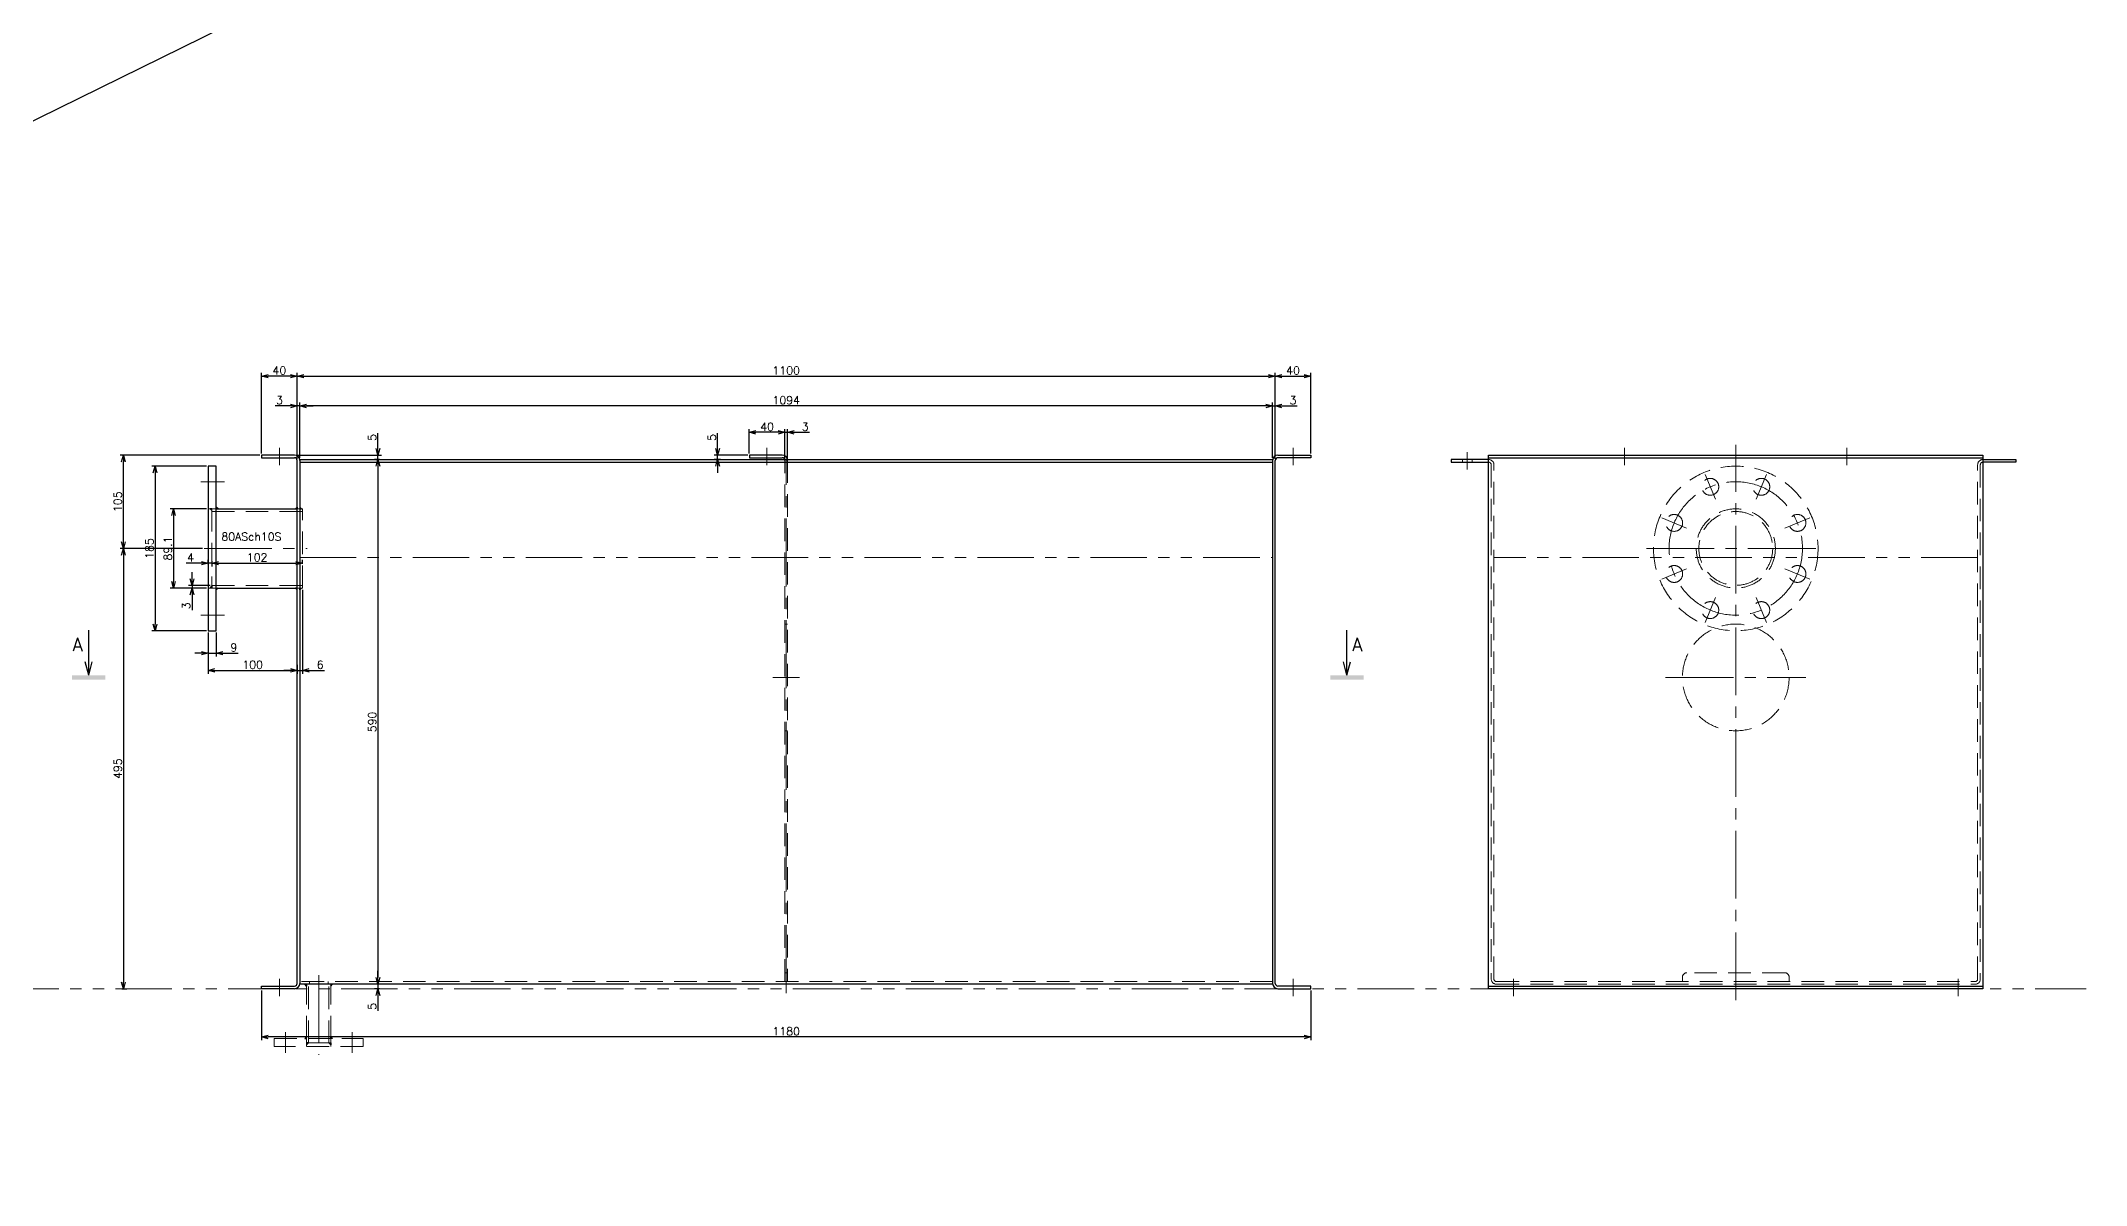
# Model space of a CAD drawing. Header units: millimetres. Extents: x -8731 to 85711, y -14522 to 31379.
# Drawn here: x 40509 to 42809, y 7869 to 9155 of the extents above; entities that cross this region are included whole.
import ezdxf
from ezdxf.enums import TextEntityAlignment as Align

# ---------------------------------------------------------------- set-up
doc = ezdxf.new("R2010")
doc.units = ezdxf.units.MM
doc.header["$LTSCALE"] = 4
doc.header["$PDMODE"] = 99
doc.header["$PDSIZE"] = 1
for name, pattern in [('CENTER2', [28.575, 19.05, -3.175, 3.175, -3.175]), ('HIDDEN', [9.525, 6.35, -3.175]), ('PHANTOM2', [31.75, 15.875, -3.175, 3.175, -3.175, 3.175, -3.175])]:
    doc.linetypes.add(name, pattern=pattern)
for name, color, linetype, lineweight in [('04_HIDDEN', 2, 'HIDDEN', 13), ('05_CENTER', 4, 'CENTER2', 13), ('06_PHANTOM', 2, 'PHANTOM2', 13), ('08_DIM', 3, 'Continuous', 13)]:
    doc.layers.add(name, color=color, linetype=linetype, lineweight=lineweight)
doc.styles.add('KSS_TXT', font='txt.shx', dxfattribs={"bigfont": 'extfont2.shx'})
doc.styles.get("Standard").update_dxf_attribs({"font": 'txt.shx', "bigfont": 'extfont2.shx'})
doc.dimstyles.new('KSS_DIM', dxfattribs={"dimscale": 3, "dimtxt": 3, "dimasz": 2.5, "dimexe": 1.25, "dimexo": 0.625, "dimtad": 1, "dimdsep": 46, "dimtxsty": 'KSS_TXT', "dimblk": 'OPEN30', "dimcen": 0, "dimazin": 2, "dimtfac": 0.75, "dimtmove": 0, "dimatfit": 3, "dimldrblk": 'OPEN30', "dimfxl": 1, "dimtolj": 1, "dimarcsym": 0})

# ---------------------------------------------------------------- blocks, each defined once
blk = doc.blocks.new('_Open30')
at = {"color": 0, "linetype": 'ByBlock', "lineweight": -2}
for p, q in [((-1, 0.27), (0, 0)), ((0, 0), (-1, -0.27)), ((0, 0), (-1, 0))]:
    blk.add_line(p, q, dxfattribs=at)
blk = doc.blocks.new('*D850')
at = {"layer": '08_DIM', "color": 0, "lineweight": -2, "transparency": 16777216}
for p, q in [((41887.1, 8744.8), (41879.6, 8744.8)), ((41894.6, 8686.4), (41894.6, 8748.6)), ((41894.6, 8744.8), (41897.6, 8744.8)), ((41897.6, 8685.4), (41897.6, 8748.6)), ((41905.1, 8744.8), (41922.4, 8744.8))]:
    blk.add_line(p, q, dxfattribs=at)
at = {"layer": 'Defpoints', "color": 0, "transparency": 16777216}
for p in [(41897.6, 8744.8), (41894.6, 8684.5), (41897.6, 8683.5)]:
    blk.add_point(p, dxfattribs=at)
at = {"layer": '08_DIM', "color": 0, "lineweight": -2, "transparency": 16777216, "xscale": 7.5, "yscale": 7.5, "zscale": 7.5}
blk.add_blockref('_Open30', (41894.6, 8744.8), dxfattribs=at)
at = {"layer": '08_DIM', "color": 0, "lineweight": -2, "transparency": 16777216, "xscale": 7.5, "yscale": 7.5, "zscale": 7.5, "rotation": 180}
blk.add_blockref('_Open30', (41897.6, 8744.8), dxfattribs=at)
at = {"layer": '08_DIM', "color": 0, "transparency": 16777216, "insert": (41917.5, 8751.2), "char_height": 9, "attachment_point": 5, "style": 'KSS_TXT'}
blk.add_mtext('\\A1;3', dxfattribs=at)
blk = doc.blocks.new('*D851')
at = {"layer": '08_DIM', "color": 0, "lineweight": -2, "transparency": 16777216}
for p, q in [((40755.8, 8689.5), (40598.5, 8689.5)), ((40602.3, 8592), (40602.3, 8682)), ((40691.1, 8584.5), (40598.5, 8584.5))]:
    blk.add_line(p, q, dxfattribs=at)
at = {"layer": 'Defpoints', "color": 0, "transparency": 16777216}
for p in [(40602.3, 8689.5), (40757.6, 8689.5), (40693, 8584.5)]:
    blk.add_point(p, dxfattribs=at)
at = {"layer": '08_DIM', "color": 0, "lineweight": -2, "transparency": 16777216, "xscale": 7.5, "yscale": 7.5, "zscale": 7.5}
for p, rotation in [((40602.3, 8689.5), 90), ((40602.3, 8584.5), 270)]:
    blk.add_blockref('_Open30', p, dxfattribs=dict(at, rotation=rotation))
at = {"layer": '08_DIM', "color": 0, "transparency": 16777216, "insert": (40595.9, 8637), "char_height": 9, "attachment_point": 5, "rotation": 90, "style": 'KSS_TXT'}
blk.add_mtext('\\A1;105', dxfattribs=at)
blk = doc.blocks.new('*D852')
at = {"layer": '08_DIM', "color": 0, "lineweight": -2, "transparency": 16777216}
for p, q in [((40691.1, 8584.5), (40598.5, 8584.5)), ((40602.3, 8577), (40602.3, 8097)), ((40600.4, 8089.5), (40606, 8089.5))]:
    blk.add_line(p, q, dxfattribs=at)
at = {"layer": 'Defpoints', "color": 0, "transparency": 16777216}
for p in [(40693, 8584.5), (40598.5, 8089.5), (40602.3, 8089.5)]:
    blk.add_point(p, dxfattribs=at)
at = {"layer": '08_DIM', "color": 0, "lineweight": -2, "transparency": 16777216, "xscale": 7.5, "yscale": 7.5, "zscale": 7.5}
for p, rotation in [((40602.3, 8584.5), 90), ((40602.3, 8089.5), 270)]:
    blk.add_blockref('_Open30', p, dxfattribs=dict(at, rotation=rotation))
at = {"layer": '08_DIM', "color": 0, "transparency": 16777216, "insert": (40595.9, 8337), "char_height": 9, "attachment_point": 5, "rotation": 90, "style": 'KSS_TXT'}
blk.add_mtext('\\A1;495', dxfattribs=at)
blk = doc.blocks.new('*D860')
at = {"layer": '08_DIM', "color": 0, "lineweight": -2, "transparency": 16777216}
for p, q in [((41270.4, 8697), (41270.4, 8714.3)), ((41304.3, 8689.5), (41266.6, 8689.5)), ((41273.8, 8684.5), (41266.6, 8684.5)), ((41270.4, 8684.5), (41270.4, 8689.5)), ((41270.4, 8677), (41270.4, 8669.5))]:
    blk.add_line(p, q, dxfattribs=at)
at = {"layer": 'Defpoints', "color": 0, "transparency": 16777216}
for p in [(41270.4, 8689.5), (41275.7, 8684.5), (41306.1, 8689.5)]:
    blk.add_point(p, dxfattribs=at)
at = {"layer": '08_DIM', "color": 0, "lineweight": -2, "transparency": 16777216, "xscale": 7.5, "yscale": 7.5, "zscale": 7.5}
for p, rotation in [((41270.4, 8689.5), 270), ((41270.4, 8684.5), 90)]:
    blk.add_blockref('_Open30', p, dxfattribs=dict(at, rotation=rotation))
at = {"layer": '08_DIM', "color": 0, "transparency": 16777216, "insert": (41264, 8709.4), "char_height": 9, "attachment_point": 5, "rotation": 90, "style": 'KSS_TXT'}
blk.add_mtext('\\A1;5', dxfattribs=at)
blk = doc.blocks.new('*D861')
at = {"layer": '08_DIM', "color": 0, "lineweight": -2, "transparency": 16777216}
for p, q in [((40888.5, 8102), (40888.5, 8109.5)), ((40888.5, 8094.5), (40884.8, 8094.5)), ((40890.4, 8089.5), (40884.8, 8089.5)), ((40888.5, 8094.5), (40888.5, 8089.5)), ((40888.5, 8082), (40888.5, 8064.8))]:
    blk.add_line(p, q, dxfattribs=at)
at = {"layer": 'Defpoints', "color": 0, "transparency": 16777216}
for p in [(40888.5, 8089.5), (40890.4, 8094.5), (40892.3, 8089.5)]:
    blk.add_point(p, dxfattribs=at)
at = {"layer": '08_DIM', "color": 0, "lineweight": -2, "transparency": 16777216, "xscale": 7.5, "yscale": 7.5, "zscale": 7.5}
for p, rotation in [((40888.5, 8094.5), 270), ((40888.5, 8089.5), 90)]:
    blk.add_blockref('_Open30', p, dxfattribs=dict(at, rotation=rotation))
at = {"layer": '08_DIM', "color": 0, "transparency": 16777216, "insert": (40882.1, 8069.7), "char_height": 9, "attachment_point": 5, "rotation": 90, "style": 'KSS_TXT'}
blk.add_mtext('\\A1;5', dxfattribs=at)
blk = doc.blocks.new('*D862')
at = {"layer": '08_DIM', "color": 0, "lineweight": -2, "transparency": 16777216}
for p, q in [((40890.4, 8684.5), (40884.8, 8684.5)), ((40888.5, 8677), (40888.5, 8102)), ((40890.4, 8094.5), (40884.8, 8094.5))]:
    blk.add_line(p, q, dxfattribs=at)
at = {"layer": 'Defpoints', "color": 0, "transparency": 16777216}
for p in [(40892.3, 8684.5), (40888.5, 8094.5), (40892.3, 8094.5)]:
    blk.add_point(p, dxfattribs=at)
at = {"layer": '08_DIM', "color": 0, "lineweight": -2, "transparency": 16777216, "xscale": 7.5, "yscale": 7.5, "zscale": 7.5}
for p, rotation in [((40888.5, 8684.5), 90), ((40888.5, 8094.5), 270)]:
    blk.add_blockref('_Open30', p, dxfattribs=dict(at, rotation=rotation))
at = {"layer": '08_DIM', "color": 0, "transparency": 16777216, "insert": (40882.1, 8389.5), "char_height": 9, "attachment_point": 5, "rotation": 90, "style": 'KSS_TXT'}
blk.add_mtext('\\A1;590', dxfattribs=at)
blk = doc.blocks.new('*D863')
at = {"layer": '08_DIM', "color": 0, "lineweight": -2, "transparency": 16777216}
for p, q in [((40888.5, 8697), (40888.5, 8714.3)), ((40796.5, 8689.5), (40892.3, 8689.5)), ((40850, 8684.5), (40892.3, 8684.5)), ((40888.5, 8684.5), (40888.5, 8689.5)), ((40888.5, 8677), (40888.5, 8669.5))]:
    blk.add_line(p, q, dxfattribs=at)
at = {"layer": 'Defpoints', "color": 0, "transparency": 16777216}
for p in [(40794.6, 8689.5), (40848.1, 8684.5), (40888.5, 8689.5)]:
    blk.add_point(p, dxfattribs=at)
at = {"layer": '08_DIM', "color": 0, "lineweight": -2, "transparency": 16777216, "xscale": 7.5, "yscale": 7.5, "zscale": 7.5}
for p, rotation in [((40888.5, 8689.5), 270), ((40888.5, 8684.5), 90)]:
    blk.add_blockref('_Open30', p, dxfattribs=dict(at, rotation=rotation))
at = {"layer": '08_DIM', "color": 0, "transparency": 16777216, "insert": (40882.1, 8709.4), "char_height": 9, "attachment_point": 5, "rotation": 90, "style": 'KSS_TXT'}
blk.add_mtext('\\A1;5', dxfattribs=at)
blk = doc.blocks.new('*D864')
at = {"layer": '08_DIM', "color": 0, "lineweight": -2, "transparency": 16777216}
for p, q in [((40800.6, 8686.4), (40800.6, 8748.6)), ((41887.1, 8744.8), (40808.1, 8744.8)), ((41894.6, 8686.4), (41894.6, 8748.6))]:
    blk.add_line(p, q, dxfattribs=at)
at = {"layer": 'Defpoints', "color": 0, "transparency": 16777216}
for p in [(40800.6, 8744.8), (40800.6, 8684.5), (41894.6, 8684.5)]:
    blk.add_point(p, dxfattribs=at)
at = {"layer": '08_DIM', "color": 0, "lineweight": -2, "transparency": 16777216, "xscale": 7.5, "yscale": 7.5, "zscale": 7.5, "rotation": 180}
blk.add_blockref('_Open30', (40800.6, 8744.8), dxfattribs=at)
at = {"layer": '08_DIM', "color": 0, "lineweight": -2, "transparency": 16777216, "xscale": 7.5, "yscale": 7.5, "zscale": 7.5}
blk.add_blockref('_Open30', (41894.6, 8744.8), dxfattribs=at)
at = {"layer": '08_DIM', "color": 0, "transparency": 16777216, "insert": (41347.6, 8751.2), "char_height": 9, "attachment_point": 5, "style": 'KSS_TXT'}
blk.add_mtext('\\A1;1094', dxfattribs=at)
blk = doc.blocks.new('seca03_1')
for q in [(0, 10.64), (-0.8, 3.5), (0.8, 3.5)]:
    blk.add_line((0, 0.5), q)
blk.add_solid([(-3.76, -0.5), (3.76, -0.5), (-3.76, 0.5), (3.76, 0.5)])
blk.add_attdef('A', text='', height=3).set_placement((-2.5, 7.37), align=Align.MIDDLE)
blk = doc.blocks.new('A$C7DE9039E_1_1')
for p, q in [((-1123, 600), (-1160, 600)), ((-1160, 600), (-1160, 597)), ((-574.5, 600), (-611.5, 600)), ((-611.5, 600), (-611.5, 597)), ((-17, 600), (20, 600)), ((20, 600), (20, 597)), ((-1160, 597), (-1123, 597)), ((-611.5, 597), (-574.5, 597)), ((20, 597), (-17, 597)), ((-1160, 0), (-1160, 3)), ((-1160, 3), (-1123, 3)), ((-1123, 0), (-1160, 0)), ((20, 3), (-17, 3)), ((-17, 0), (20, 0)), ((20, 0), (20, 3))]:
    blk.add_line(p, q)
at = {"color": 0}
for p, q in [((-1120, 6), (-1120, 594)), ((-1117, 595), (-23, 595)), ((-1117, 595), (-23, 595)), ((-1117, 595), (-1117, 5)), ((-1117, 592), (-23, 592)), ((-571.5, 595), (-568.5, 595)), ((-23, 595), (-23, 5)), ((-20, 6), (-20, 594)), ((-1211, 539.6), (-1120, 539.6)), ((-1211, 450.5), (-1120, 450.5)), ((-23, 5), (-1117, 5))]:
    blk.add_line(p, q, dxfattribs=at)
blk.add_lwpolyline([(-1211, 587.5), (-1220, 587.5), (-1220, 402.5), (-1211, 402.5)], close=True, dxfattribs=at)
at = {"color": 3}
for points in [[(-1216, 539.6), (-1218, 539.6), (-1218, 539.6), (-1216, 537.6)], [(-1211, 539.6), (-1209, 539.6), (-1209, 539.6), (-1211, 541.6)], [(-1120, 539.6), (-1122, 539.6), (-1122, 539.6), (-1120, 541.6)], [(-1117, 539.6), (-1115, 539.6), (-1115, 539.6), (-1117, 541.6)], [(-1216, 450.5), (-1218, 450.5), (-1218, 450.5), (-1216, 452.5)], [(-1211, 450.5), (-1209, 450.5), (-1209, 450.5), (-1211, 448.5)], [(-1120, 450.5), (-1122, 450.5), (-1122, 450.5), (-1120, 448.5)], [(-1117, 450.5), (-1115, 450.5), (-1115, 450.5), (-1117, 448.5)], [(-1109.4, 5), (-1109.4, 3), (-1111.4, 5), (-1111.4, 5)], [(-1082.2, 5), (-1082.2, 3), (-1080.2, 5), (-1080.2, 5)], [(-1109.4, -56), (-1109.4, -54), (-1111.4, -56), (-1111.4, -56)], [(-1109.4, -61), (-1109.4, -63), (-1107.4, -61), (-1107.4, -61)], [(-1082.2, -61), (-1082.2, -63), (-1084.2, -61), (-1084.2, -61)], [(-1082.2, -56), (-1082.2, -54), (-1080.2, -56), (-1080.2, -56)]]:
    blk.add_lwpolyline(points, close=True, dxfattribs=at)
for centre, radius, start, end in [((-1123, 594), 6, 0, 90), ((-574.5, 594), 6, 0, 90), ((-17, 594), 6, 90, 180), ((-1123, 594), 3, 0, 90), ((-574.5, 594), 3, 0, 90), ((-17, 594), 3, 90, 180), ((-1123, 6), 6, 270, 0), ((-1123, 6), 3, 270, 0), ((-17, 6), 6, 180, 270), ((-17, 6), 3, 180, 270)]:
    blk.add_arc(centre, radius, start, end)
at = {"layer": '04_HIDDEN'}
for p, q in [((-571.5, 8), (-571.5, 594)), ((-568.5, 594), (-568.5, 8)), ((-1211, 539.6), (-1220, 539.6)), ((-1216, 539.6), (-1216, 450.5)), ((-1216, 536.6), (-1114, 536.6)), ((-1114, 539.6), (-1120, 539.6)), ((-1114, 450.5), (-1114, 539.6)), ((-1211, 450.5), (-1220, 450.5)), ((-1216, 453.5), (-1114, 453.5)), ((-1114, 450.5), (-1120, 450.5)), ((-568.5, 410), (-571.5, 410)), ((-568.5, 290), (-571.5, 290)), ((-23, 8), (-1117, 8)), ((-1109.4, 0), (-1109.4, 5)), ((-1109.4, -56), (-1109.4, 0)), ((-1107.3, -61), (-1107.3, 5)), ((-1106.3, 5), (-1106.3, 8)), ((-1085.3, 5), (-1085.3, 8)), ((-1084.3, -61), (-1084.3, 5)), ((-1082.2, 0), (-1082.2, 5)), ((-1082.2, -56), (-1082.2, 0)), ((-568.5, 18), (-571.5, 18)), ((-1109.4, -56), (-1109.4, -65)), ((-1082.2, -61), (-1109.4, -61)), ((-1082.2, -56), (-1082.2, -65))]:
    blk.add_line(p, q, dxfattribs=at)
blk.add_lwpolyline([(-1045.8, -56), (-1045.8, -65), (-1145.8, -65), (-1145.8, -56)], close=True, dxfattribs=at)
at = {"layer": '05_CENTER'}
for p, q in [((-1140, 588.8), (-1140, 608.2)), ((-592, 588.8), (-592, 608.2)), ((0, 588.8), (0, 608.2)), ((0, 588.8), (0, 608.2)), ((-570, -4.9), (-570, 595)), ((-1201.9, 570), (-1228.4, 570)), ((-1224.6, 495), (-1108.6, 495)), ((-1201.9, 420), (-1228.4, 420)), ((-555, 350), (-585.1, 350)), ((-1140, 11.2), (-1140, -8.2)), ((-1095.8, 15.3), (-1095.8, -74.2)), ((0, 11.2), (0, -8.2)), ((-1133.3, -48.7), (-1133.3, -72)), ((-1058.3, -48.7), (-1058.3, -72))]:
    blk.add_line(p, q, dxfattribs=at)
at = {"layer": '06_PHANTOM', "color": 4}
blk.add_line((-1117, 485), (-23, 485), dxfattribs=at)
blk = doc.blocks.new('*D4013')
at = {"layer": '08_DIM', "color": 0, "lineweight": -2, "transparency": 16777216}
for p, q in [((40797.6, 8685.4), (40797.6, 8782)), ((40805.1, 8778.2), (41890.1, 8778.2)), ((41897.6, 8685.4), (41897.6, 8782))]:
    blk.add_line(p, q, dxfattribs=at)
at = {"layer": 'Defpoints', "color": 0, "transparency": 16777216}
for p in [(41897.6, 8778.2), (40797.6, 8683.5), (41897.6, 8683.5)]:
    blk.add_point(p, dxfattribs=at)
at = {"layer": '08_DIM', "color": 0, "lineweight": -2, "transparency": 16777216, "xscale": 7.5, "yscale": 7.5, "zscale": 7.5, "rotation": 180}
blk.add_blockref('_Open30', (40797.6, 8778.2), dxfattribs=at)
at = {"layer": '08_DIM', "color": 0, "lineweight": -2, "transparency": 16777216, "xscale": 7.5, "yscale": 7.5, "zscale": 7.5}
blk.add_blockref('_Open30', (41897.6, 8778.2), dxfattribs=at)
at = {"layer": '08_DIM', "color": 0, "transparency": 16777216, "insert": (41347.6, 8784.6), "char_height": 9, "attachment_point": 5, "style": 'KSS_TXT'}
blk.add_mtext('\\A1;1100', dxfattribs=at)
blk = doc.blocks.new('*D4014')
at = {"layer": '08_DIM', "color": 0, "lineweight": -2, "transparency": 16777216}
for p, q in [((41897.6, 8685.4), (41897.6, 8782)), ((41905.1, 8778.2), (41930.1, 8778.2)), ((41937.6, 8691.4), (41937.6, 8782))]:
    blk.add_line(p, q, dxfattribs=at)
at = {"layer": 'Defpoints', "color": 0, "transparency": 16777216}
for p in [(41937.6, 8778.2), (41897.6, 8683.5), (41937.6, 8689.5)]:
    blk.add_point(p, dxfattribs=at)
at = {"layer": '08_DIM', "color": 0, "lineweight": -2, "transparency": 16777216, "xscale": 7.5, "yscale": 7.5, "zscale": 7.5, "rotation": 180}
blk.add_blockref('_Open30', (41897.6, 8778.2), dxfattribs=at)
at = {"layer": '08_DIM', "color": 0, "lineweight": -2, "transparency": 16777216, "xscale": 7.5, "yscale": 7.5, "zscale": 7.5}
blk.add_blockref('_Open30', (41937.6, 8778.2), dxfattribs=at)
at = {"layer": '08_DIM', "color": 0, "transparency": 16777216, "insert": (41917.6, 8784.6), "char_height": 9, "attachment_point": 5, "style": 'KSS_TXT'}
blk.add_mtext('\\A1;40', dxfattribs=at)
blk = doc.blocks.new('*D4015')
at = {"layer": '08_DIM', "color": 0, "lineweight": -2, "transparency": 16777216}
for p, q in [((40757.6, 8087.7), (40757.6, 8031.6)), ((41937.6, 8087.7), (41937.6, 8031.6)), ((41930.1, 8035.3), (40765.1, 8035.3))]:
    blk.add_line(p, q, dxfattribs=at)
at = {"layer": 'Defpoints', "color": 0, "transparency": 16777216}
for p in [(40757.6, 8089.5), (41937.6, 8089.5), (40757.6, 8035.3)]:
    blk.add_point(p, dxfattribs=at)
at = {"layer": '08_DIM', "color": 0, "lineweight": -2, "transparency": 16777216, "xscale": 7.5, "yscale": 7.5, "zscale": 7.5, "rotation": 180}
blk.add_blockref('_Open30', (40757.6, 8035.3), dxfattribs=at)
at = {"layer": '08_DIM', "color": 0, "lineweight": -2, "transparency": 16777216, "xscale": 7.5, "yscale": 7.5, "zscale": 7.5}
blk.add_blockref('_Open30', (41937.6, 8035.3), dxfattribs=at)
at = {"layer": '08_DIM', "color": 0, "transparency": 16777216, "insert": (41347.6, 8041.7), "char_height": 9, "attachment_point": 5, "style": 'KSS_TXT'}
blk.add_mtext('\\A1;1180', dxfattribs=at)
blk = doc.blocks.new('*D4016')
at = {"layer": '08_DIM', "color": 0, "lineweight": -2, "transparency": 16777216}
for p, q in [((40695.8, 8629.1), (40654.8, 8629.1)), ((40658.6, 8621.6), (40658.6, 8547.5)), ((40695.8, 8540), (40654.8, 8540))]:
    blk.add_line(p, q, dxfattribs=at)
at = {"layer": 'Defpoints', "color": 0, "transparency": 16777216}
for p in [(40697.6, 8629.1), (40658.6, 8540), (40697.6, 8540)]:
    blk.add_point(p, dxfattribs=at)
at = {"layer": '08_DIM', "color": 0, "lineweight": -2, "transparency": 16777216, "xscale": 7.5, "yscale": 7.5, "zscale": 7.5}
for p, rotation in [((40658.6, 8629.1), 90), ((40658.6, 8540), 270)]:
    blk.add_blockref('_Open30', p, dxfattribs=dict(at, rotation=rotation))
at = {"layer": '08_DIM', "color": 0, "transparency": 16777216, "insert": (40652.2, 8584.5), "char_height": 9, "attachment_point": 5, "rotation": 90, "style": 'KSS_TXT'}
blk.add_mtext('\\A1;89.1', dxfattribs=at)
blk = doc.blocks.new('*D4017')
at = {"layer": '08_DIM', "color": 0, "lineweight": -2, "transparency": 16777216}
for p, q in [((40697.6, 8490.2), (40697.6, 8463.1)), ((40706.6, 8490.2), (40706.6, 8463.1)), ((40690.1, 8466.8), (40682.6, 8466.8)), ((40697.6, 8466.8), (40706.6, 8466.8)), ((40714.1, 8466.8), (40731.4, 8466.8))]:
    blk.add_line(p, q, dxfattribs=at)
at = {"layer": 'Defpoints', "color": 0, "transparency": 16777216}
for p in [(40697.6, 8492), (40706.6, 8492), (40706.6, 8466.8)]:
    blk.add_point(p, dxfattribs=at)
at = {"layer": '08_DIM', "color": 0, "lineweight": -2, "transparency": 16777216, "xscale": 7.5, "yscale": 7.5, "zscale": 7.5}
blk.add_blockref('_Open30', (40697.6, 8466.8), dxfattribs=at)
at = {"layer": '08_DIM', "color": 0, "lineweight": -2, "transparency": 16777216, "xscale": 7.5, "yscale": 7.5, "zscale": 7.5, "rotation": 180}
blk.add_blockref('_Open30', (40706.6, 8466.8), dxfattribs=at)
at = {"layer": '08_DIM', "color": 0, "transparency": 16777216, "insert": (40726.5, 8473.2), "char_height": 9, "attachment_point": 5, "style": 'KSS_TXT'}
blk.add_mtext('\\A1;9', dxfattribs=at)
blk = doc.blocks.new('*D4018')
at = {"layer": '08_DIM', "color": 0, "lineweight": -2, "transparency": 16777216}
for p, q in [((40697.6, 8490.2), (40697.6, 8443.7)), ((40705.1, 8447.5), (40790.1, 8447.5)), ((40797.6, 8450.6), (40797.6, 8443.7))]:
    blk.add_line(p, q, dxfattribs=at)
at = {"layer": 'Defpoints', "color": 0, "transparency": 16777216}
for p in [(40697.6, 8492), (40797.6, 8452.5), (40797.6, 8447.5)]:
    blk.add_point(p, dxfattribs=at)
at = {"layer": '08_DIM', "color": 0, "lineweight": -2, "transparency": 16777216, "xscale": 7.5, "yscale": 7.5, "zscale": 7.5, "rotation": 180}
blk.add_blockref('_Open30', (40697.6, 8447.5), dxfattribs=at)
at = {"layer": '08_DIM', "color": 0, "lineweight": -2, "transparency": 16777216, "xscale": 7.5, "yscale": 7.5, "zscale": 7.5}
blk.add_blockref('_Open30', (40797.6, 8447.5), dxfattribs=at)
at = {"layer": '08_DIM', "color": 0, "transparency": 16777216, "insert": (40747.6, 8453.8), "char_height": 9, "attachment_point": 5, "style": 'KSS_TXT'}
blk.add_mtext('\\A1;100', dxfattribs=at)
blk = doc.blocks.new('*D4019')
at = {"layer": '08_DIM', "color": 0, "lineweight": -2, "transparency": 16777216}
for p, q in [((40690.1, 8568), (40672.9, 8568)), ((40697.6, 8567), (40697.6, 8571.8)), ((40701.6, 8568), (40697.6, 8568)), ((40701.6, 8570.3), (40701.6, 8564.3)), ((40709.1, 8568), (40716.6, 8568))]:
    blk.add_line(p, q, dxfattribs=at)
at = {"layer": 'Defpoints', "color": 0, "transparency": 16777216}
for p in [(40697.6, 8568), (40697.6, 8565.1), (40701.6, 8572.2)]:
    blk.add_point(p, dxfattribs=at)
at = {"layer": '08_DIM', "color": 0, "lineweight": -2, "transparency": 16777216, "xscale": 7.5, "yscale": 7.5, "zscale": 7.5}
blk.add_blockref('_Open30', (40697.6, 8568), dxfattribs=at)
at = {"layer": '08_DIM', "color": 0, "lineweight": -2, "transparency": 16777216, "xscale": 7.5, "yscale": 7.5, "zscale": 7.5, "rotation": 180}
blk.add_blockref('_Open30', (40701.6, 8568), dxfattribs=at)
at = {"layer": '08_DIM', "color": 0, "transparency": 16777216, "insert": (40677.8, 8574.4), "char_height": 9, "attachment_point": 5, "style": 'KSS_TXT'}
blk.add_mtext('\\A1;4', dxfattribs=at)
blk = doc.blocks.new('*D4020')
at = {"layer": '08_DIM', "color": 0, "lineweight": -2, "transparency": 16777216}
for p, q in [((40701.6, 8570.3), (40701.6, 8564.3)), ((40709.1, 8568), (40796.1, 8568)), ((40803.6, 8567.4), (40803.6, 8571.8))]:
    blk.add_line(p, q, dxfattribs=at)
at = {"layer": 'Defpoints', "color": 0, "transparency": 16777216}
for p in [(40701.6, 8572.2), (40803.6, 8568), (40803.6, 8565.5)]:
    blk.add_point(p, dxfattribs=at)
at = {"layer": '08_DIM', "color": 0, "lineweight": -2, "transparency": 16777216, "xscale": 7.5, "yscale": 7.5, "zscale": 7.5, "rotation": 180}
blk.add_blockref('_Open30', (40701.6, 8568), dxfattribs=at)
at = {"layer": '08_DIM', "color": 0, "lineweight": -2, "transparency": 16777216, "xscale": 7.5, "yscale": 7.5, "zscale": 7.5}
blk.add_blockref('_Open30', (40803.6, 8568), dxfattribs=at)
at = {"layer": '08_DIM', "color": 0, "transparency": 16777216, "insert": (40752.6, 8574.4), "char_height": 9, "attachment_point": 5, "style": 'KSS_TXT'}
blk.add_mtext('\\A1;102', dxfattribs=at)
blk = doc.blocks.new('*D4126')
at = {"layer": '08_DIM', "color": 0, "lineweight": -2, "transparency": 16777216}
for p, q in [((40757.6, 8691.4), (40757.6, 8782)), ((40790.1, 8778.2), (40765.1, 8778.2)), ((40797.6, 8685.4), (40797.6, 8782))]:
    blk.add_line(p, q, dxfattribs=at)
at = {"layer": 'Defpoints', "color": 0, "transparency": 16777216}
for p in [(40757.6, 8778.2), (40757.6, 8689.5), (40797.6, 8683.5)]:
    blk.add_point(p, dxfattribs=at)
at = {"layer": '08_DIM', "color": 0, "lineweight": -2, "transparency": 16777216, "xscale": 7.5, "yscale": 7.5, "zscale": 7.5, "rotation": 180}
blk.add_blockref('_Open30', (40757.6, 8778.2), dxfattribs=at)
at = {"layer": '08_DIM', "color": 0, "lineweight": -2, "transparency": 16777216, "xscale": 7.5, "yscale": 7.5, "zscale": 7.5}
blk.add_blockref('_Open30', (40797.6, 8778.2), dxfattribs=at)
at = {"layer": '08_DIM', "color": 0, "transparency": 16777216, "insert": (40777.6, 8784.6), "char_height": 9, "attachment_point": 5, "style": 'KSS_TXT'}
blk.add_mtext('\\A1;40', dxfattribs=at)
blk = doc.blocks.new('*D4164')
at = {"layer": '08_DIM', "color": 0, "lineweight": -2, "transparency": 16777216}
for p, q in [((40695.8, 8677), (40634.1, 8677)), ((40637.9, 8669.5), (40637.9, 8499.5)), ((40695.8, 8492), (40634.1, 8492))]:
    blk.add_line(p, q, dxfattribs=at)
at = {"layer": 'Defpoints', "color": 0, "transparency": 16777216}
for p in [(40697.6, 8677), (40637.9, 8492), (40697.6, 8492)]:
    blk.add_point(p, dxfattribs=at)
at = {"layer": '08_DIM', "color": 0, "lineweight": -2, "transparency": 16777216, "xscale": 7.5, "yscale": 7.5, "zscale": 7.5}
for p, rotation in [((40637.9, 8677), 90), ((40637.9, 8492), 270)]:
    blk.add_blockref('_Open30', p, dxfattribs=dict(at, rotation=rotation))
at = {"layer": '08_DIM', "color": 0, "transparency": 16777216, "insert": (40631.5, 8584.5), "char_height": 9, "attachment_point": 5, "rotation": 90, "style": 'KSS_TXT'}
blk.add_mtext('\\A1;185', dxfattribs=at)
blk = doc.blocks.new('*D4187')
at = {"layer": '08_DIM', "color": 0, "lineweight": -2, "transparency": 16777216}
for p, q in [((40679.4, 8550.5), (40679.4, 8558)), ((40699.8, 8543), (40675.6, 8543)), ((40695.8, 8540), (40675.6, 8540)), ((40679.4, 8543), (40679.4, 8540)), ((40679.4, 8532.5), (40679.4, 8515.2))]:
    blk.add_line(p, q, dxfattribs=at)
at = {"layer": 'Defpoints', "color": 0, "transparency": 16777216}
for p in [(40679.4, 8540), (40697.6, 8540), (40701.6, 8543)]:
    blk.add_point(p, dxfattribs=at)
at = {"layer": '08_DIM', "color": 0, "lineweight": -2, "transparency": 16777216, "xscale": 7.5, "yscale": 7.5, "zscale": 7.5}
for p, rotation in [((40679.4, 8543), 270), ((40679.4, 8540), 90)]:
    blk.add_blockref('_Open30', p, dxfattribs=dict(at, rotation=rotation))
at = {"layer": '08_DIM', "color": 0, "transparency": 16777216, "insert": (40673, 8520.1), "char_height": 9, "attachment_point": 5, "rotation": 90, "style": 'KSS_TXT'}
blk.add_mtext('\\A1;3', dxfattribs=at)
blk = doc.blocks.new('*D4188')
at = {"layer": '08_DIM', "color": 0, "lineweight": -2, "transparency": 16777216}
for p, q in [((40803.6, 8538), (40803.6, 8443.7)), ((40790.1, 8447.5), (40782.6, 8447.5)), ((40797.6, 8453.6), (40797.6, 8443.7)), ((40797.6, 8447.5), (40803.6, 8447.5)), ((40811.1, 8447.5), (40828.4, 8447.5))]:
    blk.add_line(p, q, dxfattribs=at)
at = {"layer": 'Defpoints', "color": 0, "transparency": 16777216}
for p in [(40803.6, 8539.9), (40797.6, 8455.5), (40803.6, 8447.5)]:
    blk.add_point(p, dxfattribs=at)
at = {"layer": '08_DIM', "color": 0, "lineweight": -2, "transparency": 16777216, "xscale": 7.5, "yscale": 7.5, "zscale": 7.5}
blk.add_blockref('_Open30', (40797.6, 8447.5), dxfattribs=at)
at = {"layer": '08_DIM', "color": 0, "lineweight": -2, "transparency": 16777216, "xscale": 7.5, "yscale": 7.5, "zscale": 7.5, "rotation": 180}
blk.add_blockref('_Open30', (40803.6, 8447.5), dxfattribs=at)
at = {"layer": '08_DIM', "color": 0, "transparency": 16777216, "insert": (40823.5, 8453.8), "char_height": 9, "attachment_point": 5, "style": 'KSS_TXT'}
blk.add_mtext('\\A1;6', dxfattribs=at)
blk = doc.blocks.new('A$C60F5148B_1_1')
at = {"color": 0}
for p, q in [((-528, 595), (-570, 595)), ((-570, 595), (-570, 592)), ((-570, 592), (-528, 592)), ((-528, 597), (28, 597)), ((28, 595), (65, 595)), ((65, 592), (28, 592)), ((65, 595), (65, 592)), ((-528, 3), (28, 3))]:
    blk.add_line(p, q, dxfattribs=at)
blk.add_lwpolyline([(28, 0), (-528, 0), (-528, 600), (28, 600)], close=True, dxfattribs=at)
at = {"layer": '04_HIDDEN'}
for p, q in [((-557.5, 595), (-557.5, 592)), ((-546.5, 595), (-546.5, 592)), ((-525, 589), (-525, 11)), ((-522, 11), (-522, 589)), ((22, 11), (22, 589)), ((25, 589), (25, 11)), ((-519, 8), (19, 8)), ((-519, 5), (19, 5)), ((-310, 13), (-310, 8)), ((-195, 18), (-305, 18)), ((-190, 8), (-190, 13))]:
    blk.add_line(p, q, dxfattribs=at)
for centre, radius in [((-250, 495), 92.5), ((-278.7, 564.3), 9.5), ((-221.3, 564.3), 9.5), ((-319.3, 523.7), 9.5), ((-250, 495), 44.5), ((-250, 495), 41.5), ((-180.7, 523.7), 9.5), ((-319.3, 466.3), 9.5), ((-180.7, 466.3), 9.5), ((-278.7, 425.7), 9.5), ((-221.3, 425.7), 9.5), ((-250, 350), 60)]:
    blk.add_circle(centre, radius, dxfattribs=at)
for centre, radius, start, end in [((-528, 589), 6, 0, 90), ((-528, 589), 3, 0, 90), ((28, 589), 6, 90, 180), ((28, 589), 3, 90, 180), ((-519, 11), 6, 180, 270), ((-519, 11), 3, 180, 270), ((-305, 13), 5, 90, 180), ((-195, 13), 5, 0, 90), ((19, 11), 6, 270, 0), ((19, 11), 3, 270, 0)]:
    blk.add_arc(centre, radius, start, end, dxfattribs=at)
at = {"layer": '05_CENTER'}
for p, q in [((-552, 583.8), (-552, 603.2)), ((-375, 588.8), (-375, 608.2)), ((-250, -12.8), (-250, 611.6)), ((-125, 588.8), (-125, 608.2)), ((-284.5, 578.3), (-272.9, 550.3)), ((-215.5, 578.3), (-227.1, 550.3)), ((-333.3, 529.5), (-305.3, 517.9)), ((-166.7, 529.5), (-194.7, 517.9)), ((-350.6, 495), (-149.4, 495)), ((-333.3, 460.5), (-305.3, 472.1)), ((-166.7, 460.5), (-194.7, 472.1)), ((-284.5, 411.7), (-272.9, 439.7)), ((-215.5, 411.7), (-227.1, 439.7)), ((-328.9, 350), (-171.1, 350)), ((-500, -8.2), (-500, 11.2)), ((0, -8.2), (0, 11.2))]:
    blk.add_line(p, q, dxfattribs=at)
blk.add_circle((-250, 495), 75, dxfattribs=at)
at = {"layer": '06_PHANTOM', "color": 4}
blk.add_line((22, 485), (-522, 485), dxfattribs=at)
blk = doc.blocks.new('*D4189')
at = {"layer": '08_DIM', "color": 0, "lineweight": -2, "transparency": 16777216}
for p, q in [((40790.1, 8744.8), (40772.9, 8744.8)), ((40797.6, 8685.4), (40797.6, 8748.6)), ((40800.6, 8744.8), (40797.6, 8744.8)), ((40800.6, 8686.4), (40800.6, 8748.6)), ((40808.1, 8744.8), (40815.6, 8744.8))]:
    blk.add_line(p, q, dxfattribs=at)
at = {"layer": 'Defpoints', "color": 0, "transparency": 16777216}
for p in [(40797.6, 8744.8), (40797.6, 8683.5), (40800.6, 8684.5)]:
    blk.add_point(p, dxfattribs=at)
at = {"layer": '08_DIM', "color": 0, "lineweight": -2, "transparency": 16777216, "xscale": 7.5, "yscale": 7.5, "zscale": 7.5}
blk.add_blockref('_Open30', (40797.6, 8744.8), dxfattribs=at)
at = {"layer": '08_DIM', "color": 0, "lineweight": -2, "transparency": 16777216, "xscale": 7.5, "yscale": 7.5, "zscale": 7.5, "rotation": 180}
blk.add_blockref('_Open30', (40800.6, 8744.8), dxfattribs=at)
at = {"layer": '08_DIM', "color": 0, "transparency": 16777216, "insert": (40777.8, 8751.2), "char_height": 9, "attachment_point": 5, "style": 'KSS_TXT'}
blk.add_mtext('\\A1;3', dxfattribs=at)
blk = doc.blocks.new('*D4190')
at = {"layer": '08_DIM', "color": 0, "lineweight": -2, "transparency": 16777216}
for p, q in [((41306.1, 8691.4), (41306.1, 8718.8)), ((41346.1, 8685.4), (41346.1, 8718.8)), ((41338.6, 8715.1), (41313.6, 8715.1))]:
    blk.add_line(p, q, dxfattribs=at)
at = {"layer": 'Defpoints', "color": 0, "transparency": 16777216}
for p in [(41306.1, 8715.1), (41306.1, 8689.5), (41346.1, 8683.5)]:
    blk.add_point(p, dxfattribs=at)
at = {"layer": '08_DIM', "color": 0, "lineweight": -2, "transparency": 16777216, "xscale": 7.5, "yscale": 7.5, "zscale": 7.5, "rotation": 180}
blk.add_blockref('_Open30', (41306.1, 8715.1), dxfattribs=at)
at = {"layer": '08_DIM', "color": 0, "lineweight": -2, "transparency": 16777216, "xscale": 7.5, "yscale": 7.5, "zscale": 7.5}
blk.add_blockref('_Open30', (41346.1, 8715.1), dxfattribs=at)
at = {"layer": '08_DIM', "color": 0, "transparency": 16777216, "insert": (41326.1, 8721.4), "char_height": 9, "attachment_point": 5, "style": 'KSS_TXT'}
blk.add_mtext('\\A1;40', dxfattribs=at)
blk = doc.blocks.new('*D4191')
at = {"layer": '08_DIM', "color": 0, "lineweight": -2, "transparency": 16777216}
for p, q in [((41346.1, 8685.4), (41346.1, 8718.8)), ((41349.1, 8685.4), (41349.1, 8718.8)), ((41338.6, 8715.1), (41331.1, 8715.1)), ((41346.1, 8715.1), (41349.1, 8715.1)), ((41356.6, 8715.1), (41373.9, 8715.1))]:
    blk.add_line(p, q, dxfattribs=at)
at = {"layer": 'Defpoints', "color": 0, "transparency": 16777216}
for p in [(41349.1, 8715.1), (41346.1, 8683.5), (41349.1, 8683.5)]:
    blk.add_point(p, dxfattribs=at)
at = {"layer": '08_DIM', "color": 0, "lineweight": -2, "transparency": 16777216, "xscale": 7.5, "yscale": 7.5, "zscale": 7.5}
blk.add_blockref('_Open30', (41346.1, 8715.1), dxfattribs=at)
at = {"layer": '08_DIM', "color": 0, "lineweight": -2, "transparency": 16777216, "xscale": 7.5, "yscale": 7.5, "zscale": 7.5, "rotation": 180}
blk.add_blockref('_Open30', (41349.1, 8715.1), dxfattribs=at)
at = {"layer": '08_DIM', "color": 0, "transparency": 16777216, "insert": (41369, 8721.4), "char_height": 9, "attachment_point": 5, "style": 'KSS_TXT'}
blk.add_mtext('\\A1;3', dxfattribs=at)

msp = doc.modelspace()

# ---------------------------------------------------------------- linework, layer by layer
at = {"color": 2}
msp.add_line((42595.40593, 10096.59859), (38071.34195, 7868.79533), dxfattribs=at)
at = {"layer": '06_PHANTOM'}
msp.add_line((38180.16543, 8089.53968), (42809.41605, 8089.53968), dxfattribs=at)

# ---------------------------------------------------------------- block references
for name, p in [('A$C7DE9039E_1_1', (41917.64484, 8089.53968)), ('A$C60F5148B_1_1', (42665.47749, 8089.53968))]:
    msp.add_blockref(name, p)
at = {"xscale": 5, "yscale": 5, "zscale": 5}
msp.add_blockref('seca03_1', (40563.21016, 8439.53968), dxfattribs=at).add_auto_attribs({'A': 'A'})
ref = msp.add_blockref('seca03_1', (41978.15873, 8439.53968), dxfattribs=dict(xscale=5, yscale=5, zscale=5))
ref.add_attrib('A', 'A', dxfattribs={"height": 15}).set_placement((41989.82509, 8476.41395), align=Align.MIDDLE)

# ---------------------------------------------------------------- texts
at = {"layer": '08_DIM', "color": 1, "style": 'KSS_TXT'}
msp.add_text('80ASch10S', height=9, dxfattribs=at).set_placement((40712.41894, 8593.30881))

# ---------------------------------------------------------------- dimensions: what is measured, and where the dimension line sits
at = {"layer": '08_DIM'}
for base, p1, p2, override, picture, middle in [((40757.64484, 8778.24776), (40797.64484, 8683.53968), (40757.64484, 8689.53968), {"dimscale": 3, "dimarcsym": 1}, '*D4126', (40777.64484, 8784.62276)), ((41897.64484, 8778.24776), (40797.64484, 8683.53968), (41897.64484, 8683.53968), {"dimscale": 3, "dimarcsym": 1}, '*D4013', (41347.64484, 8784.62276)), ((41937.64484, 8778.24776), (41897.64484, 8683.53968), (41937.64484, 8689.53968), {"dimarcsym": 1}, '*D4014', (41917.64484, 8784.62276)), ((41306.14484, 8715.0716), (41346.14484, 8683.53968), (41306.14484, 8689.53968), {"dimarcsym": 1}, '*D4190', (41326.14484, 8721.4466)), ((41349.14484, 8715.0716), (41346.14484, 8683.53968), (41349.14484, 8683.53968), {"dimarcsym": 1}, '*D4191', (41369.01984, 8721.4466)), ((40697.64484, 8568.04667), (40701.64484, 8572.17622), (40697.64484, 8565.09373), {"dimscale": 3, "dimarcsym": 1}, '*D4019', (40677.76984, 8574.42167)), ((40803.64484, 8568.04667), (40701.64484, 8572.17622), (40803.64484, 8565.53667), {"dimscale": 3, "dimarcsym": 1}, '*D4020', (40752.64484, 8574.42167)), ((40706.64484, 8466.82369), (40697.64484, 8492.03968), (40706.64484, 8492.03968), {"dimscale": 3, "dimarcsym": 1}, '*D4017', (40726.51984, 8473.19869)), ((40797.64484, 8447.46815), (40697.64484, 8492.03968), (40797.64484, 8452.48175), {"dimscale": 3, "dimarcsym": 1}, '*D4018', (40747.64484, 8453.84315)), ((40757.64484, 8035.3046), (41937.64484, 8089.53968), (40757.64484, 8089.53968), {"dimscale": 3, "dimarcsym": 1}, '*D4015', (41347.64484, 8041.6796))]:
    dim = msp.add_linear_dim(base=base, p1=p1, p2=p2, dimstyle='KSS_DIM', override=override, dxfattribs=at)
    dim.commit()
    dim.dimension.update_dxf_attribs({"geometry": picture, "text_midpoint": middle})
at = {"layer": '08_DIM', "color": 1}
for base, p1, p2, picture, middle in [((40797.64484, 8744.84682), (40800.64484, 8684.53968), (40797.64484, 8683.53968), '*D4189', (40777.76984, 8751.22182)), ((40800.64484, 8744.84682), (41894.64484, 8684.53968), (40800.64484, 8684.53968), '*D864', (41347.64484, 8751.22182))]:
    dim = msp.add_linear_dim(base=base, p1=p1, p2=p2, dimstyle='KSS_DIM', override={"dimscale": 3, "dimarcsym": 1}, dxfattribs=at)
    dim.commit()
    dim.dimension.update_dxf_attribs({"geometry": picture, "text_midpoint": middle})
for base, p1, p2, angle, picture, middle in [((41897.64484, 8744.84682), (41894.64484, 8684.53968), (41897.64484, 8683.53968), 180, '*D850', (41917.51984, 8751.22182)), ((40679.36553, 8539.98968), (40701.64484, 8542.98968), (40697.64484, 8539.98968), 90, '*D4187', (40672.99053, 8520.11468))]:
    dim = msp.add_linear_dim(base=base, p1=p1, p2=p2, angle=angle, dimstyle='KSS_DIM', override={"dimscale": 3, "dimarcsym": 1}, dxfattribs=at)
    dim.commit()
    dim.dimension.update_dxf_attribs({"geometry": picture, "text_midpoint": middle})
for base, p1, p2, picture, middle in [((40888.50471, 8689.53968), (40848.08006, 8684.53968), (40794.64484, 8689.53968), '*D863', (40882.12346, 8709.41468)), ((40888.50471, 8094.53968), (40892.25471, 8684.53968), (40892.25471, 8094.53968), '*D862', (40882.12346, 8389.53968)), ((40888.50471, 8089.53968), (40890.37971, 8094.53968), (40892.25471, 8089.53968), '*D861', (40882.12346, 8069.66468))]:
    dim = msp.add_linear_dim(base=base, p1=p1, p2=p2, angle=90, dimstyle='KSS_DIM', dxfattribs=at)
    dim.commit()
    dim.dimension.update_dxf_attribs({"geometry": picture, "text_midpoint": middle})
at = {"layer": '08_DIM'}
dim = msp.add_linear_dim(base=(41270.37631, 8689.53968), p1=(41275.66581, 8684.53968), p2=(41306.14484, 8689.53968), angle=90, dimstyle='KSS_DIM', dxfattribs=at)
dim.commit()
dim.dimension.update_dxf_attribs({"geometry": '*D860', "text_midpoint": (41263.99506, 8709.41468)})
for base, p1, p2, angle, override, picture, middle in [((40602.2922, 8689.53968), (40693.01999, 8584.53968), (40757.64484, 8689.53968), 90, {"dimarcsym": 1}, '*D851', (40595.91095, 8637.03968)), ((40637.85511, 8492.03968), (40697.64484, 8677.03968), (40697.64484, 8492.03968), 90, {"dimscale": 3, "dimarcsym": 1}, '*D4164', (40631.47386, 8584.53968)), ((40658.58754, 8539.98968), (40697.64484, 8629.08968), (40697.64484, 8539.98968), 90, {"dimscale": 3, "dimarcsym": 1}, '*D4016', (40652.21254, 8584.53968)), ((40602.2922, 8089.53968), (40693.01999, 8584.53968), (40598.5422, 8089.53968), 90, {"dimarcsym": 1}, '*D852', (40595.91095, 8337.03968)), ((40803.64484, 8447.46815), (40797.64484, 8455.52022), (40803.64484, 8539.88968), 180, {"dimscale": 3, "dimarcsym": 1}, '*D4188', (40823.51984, 8453.84315))]:
    dim = msp.add_linear_dim(base=base, p1=p1, p2=p2, angle=angle, dimstyle='KSS_DIM', override=override, dxfattribs=at)
    dim.commit()
    dim.dimension.update_dxf_attribs({"geometry": picture, "text_midpoint": middle})

doc.saveas('drawing.dxf')
